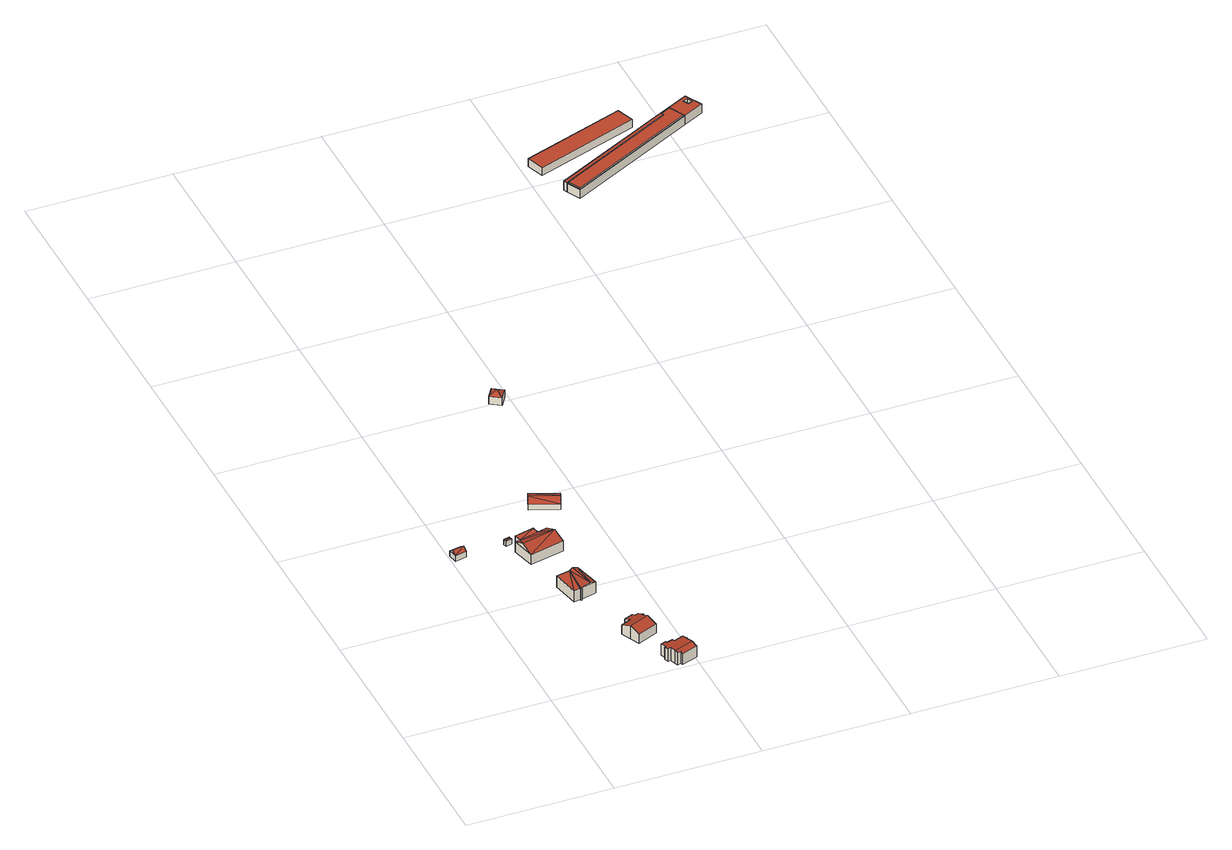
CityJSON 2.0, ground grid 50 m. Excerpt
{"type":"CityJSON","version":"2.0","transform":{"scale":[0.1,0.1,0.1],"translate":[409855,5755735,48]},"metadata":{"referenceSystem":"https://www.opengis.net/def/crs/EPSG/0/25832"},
"CityObjects":{
"building1":{"type":"Building","attributes":{"Gemeindeschluessel":"05515000","Geometrietyp2DReferenz":"3000","function":"31001_1310","roofType":"3100","measuredHeight":3.2},"geometry":[{"type":"Solid","lod":"2","boundaries":[[[[0,1,2,3]],[[4,5,1,0]],[[6,7,5,4]],[[3,2,7,6]],[[0,8,4]],[[6,9,3]],[[0,3,9]],[[9,8,0]],[[8,9,6]],[[6,4,8]],[[1,5,7,2]]]],"semantics":{"surfaces":[{"type":"WallSurface"},{"type":"RoofSurface"},{"type":"GroundSurface"}],"values":[[0,0,0,0,0,0,1,1,1,1,2]]}}]},
"building2":{"type":"Building","attributes":{"Gemeindeschluessel":"05515000","Geometrietyp2DReferenz":"3000","function":"31001_1310","roofType":"5000","measuredHeight":2.16},"geometry":[{"type":"Solid","lod":"2","boundaries":[[[[10,11,12,13]],[[14,15,11,10]],[[16,17,15,14]],[[13,12,17,16]],[[18,16,14,19]],[[14,10,19]],[[19,10,13,18]],[[13,16,18]],[[11,15,17,12]]]],"semantics":{"surfaces":[{"type":"WallSurface"},{"type":"RoofSurface"},{"type":"GroundSurface"}],"values":[[0,0,0,0,1,1,1,1,2]]}}]},
"building3":{"type":"Building","attributes":{"Gemeindeschluessel":"05515000","Geometrietyp2DReferenz":"3000","function":"31001_1310","roofType":"5000","measuredHeight":5.01},"address":[{"country":"Germany","locality":"Münster","thoroughfareNumber":"61","thoroughfareName":"Wersewinkel"}],"geometry":[{"type":"Solid","lod":"2","boundaries":[[[[20,21,22,23]],[[24,25,21,20]],[[26,27,25,24]],[[28,29,27,26]],[[30,31,29,28]],[[32,33,31,30]],[[34,35,33,32]],[[36,37,35,34]],[[23,22,37,36]],[[38,30,28]],[[28,39,38]],[[38,39,26]],[[32,38,26]],[[36,32,26]],[[23,36,26]],[[20,23,26]],[[26,24,20]],[[32,36,34]],[[30,38,32]],[[26,39,28]],[[21,25,27,29,31,33,35,37,22]]]],"semantics":{"surfaces":[{"type":"WallSurface"},{"type":"RoofSurface"},{"type":"GroundSurface"}],"values":[[0,0,0,0,0,0,0,0,0,1,1,1,1,1,1,1,1,1,0,0,2]]}}]},
"building4":{"type":"Building","attributes":{"Gemeindeschluessel":"05515000","Geometrietyp2DReferenz":"3000","function":"31001_1310","roofType":"3100","measuredHeight":4.89},"address":[{"country":"Germany","locality":"Münster","thoroughfareNumber":"62","thoroughfareName":"Wersewinkel"}],"geometry":[{"type":"Solid","lod":"2","boundaries":[[[[40,41,42,43]],[[44,45,41,40]],[[46,47,45,44]],[[48,49,47,46]],[[50,51,49,48]],[[52,53,51,50]],[[54,55,53,52]],[[56,57,55,54]],[[58,59,57,56]],[[60,61,59,58]],[[62,63,61,60]],[[43,42,63,62]],[[56,54,52,58]],[[50,48,46,44,40,43,62,60,58,52]],[[41,45,47,49,51,53,55,57,59,61,63,42]]]],"semantics":{"surfaces":[{"type":"WallSurface"},{"type":"RoofSurface"},{"type":"GroundSurface"}],"values":[[0,0,0,0,0,0,0,0,0,0,0,0,1,1,2]]}}]},
"building5":{"type":"Building","attributes":{"Gemeindeschluessel":"05515000","Geometrietyp2DReferenz":"3000","function":"31001_1310","roofType":"3100","measuredHeight":5.14},"address":[{"country":"Germany","locality":"Münster","thoroughfareNumber":"63","thoroughfareName":"Wersewinkel"}],"geometry":[{"type":"Solid","lod":"2","boundaries":[[[[64,65,66,67]],[[68,69,65,64]],[[70,71,69,68]],[[72,73,71,70]],[[74,75,73,72]],[[76,77,75,74]],[[78,79,77,76]],[[80,81,79,78]],[[82,83,81,80]],[[84,85,83,82]],[[86,87,85,84]],[[88,89,87,86]],[[90,91,89,88]],[[92,93,91,90]],[[94,95,93,92]],[[96,97,95,94]],[[98,99,97,96]],[[67,66,99,98]],[[92,90,88,86,84,82,80,78,76,74,72,70,68,94]],[[64,67,98,96,94,68]],[[65,69,71,73,75,77,79,81,83,85,87,89,91,93,95,97,99,66]]]],"semantics":{"surfaces":[{"type":"WallSurface"},{"type":"RoofSurface"},{"type":"GroundSurface"}],"values":[[0,0,0,0,0,0,0,0,0,0,0,0,0,0,0,0,0,0,1,1,2]]}}]},
"building6":{"type":"Building","attributes":{"Gemeindeschluessel":"05515000","Geometrietyp2DReferenz":"3000","function":"31001_1000","roofType":"5000","measuredHeight":5.65},"address":[{"country":"Germany","locality":"Münster","thoroughfareNumber":"60","thoroughfareName":"Wersewinkel"}],"geometry":[{"type":"Solid","lod":"2","boundaries":[[[[100,101,102,103]],[[104,105,101,100]],[[106,107,105,104]],[[108,109,107,106]],[[110,111,109,108]],[[112,113,111,110]],[[114,115,113,112]],[[103,102,115,114]],[[108,106,110]],[[116,114,112]],[[112,110,106]],[[116,112,106]],[[117,116,106]],[[106,104,117]],[[100,103,116]],[[116,117,100]],[[100,117,104]],[[114,116,103]],[[101,105,107,109,111,113,115,102]]]],"semantics":{"surfaces":[{"type":"WallSurface"},{"type":"RoofSurface"},{"type":"GroundSurface"}],"values":[[0,0,0,0,0,0,0,0,1,1,1,1,1,1,1,1,0,0,2]]}}]},
"building7":{"type":"Building","attributes":{"Gemeindeschluessel":"05515000","Geometrietyp2DReferenz":"3000","function":"31001_2460","roofType":"3100","measuredHeight":3.21},"geometry":[{"type":"Solid","lod":"2","boundaries":[[[[118,119,120,121]],[[122,123,119,118]],[[124,125,123,122]],[[121,120,125,124]],[[118,126,122]],[[124,127,121]],[[121,127,126]],[[126,118,121]],[[127,124,122]],[[122,126,127]],[[119,123,125,120]]]],"semantics":{"surfaces":[{"type":"WallSurface"},{"type":"RoofSurface"},{"type":"GroundSurface"}],"values":[[0,0,0,0,0,0,1,1,1,1,2]]}}]},
"building8":{"type":"Building","attributes":{"Gemeindeschluessel":"05515000","Geometrietyp2DReferenz":"3000","function":"31001_2512","roofType":"3500","measuredHeight":4.32},"address":[{"country":"Germany","locality":"Münster","thoroughfareNumber":"250","thoroughfareName":"Münsterstraße"}],"geometry":[{"type":"Solid","lod":"2","boundaries":[[[[128,129,130,131]],[[132,133,129,128]],[[134,135,133,132]],[[131,130,135,134]],[[131,136,128]],[[128,136,132]],[[132,136,134]],[[134,136,131]],[[129,133,135,130]]]],"semantics":{"surfaces":[{"type":"WallSurface"},{"type":"RoofSurface"},{"type":"GroundSurface"}],"values":[[0,0,0,0,1,1,1,1,2]]}}]},
"building9":{"type":"Building","attributes":{"Gemeindeschluessel":"05515000","Geometrietyp2DReferenz":"3000","function":"31001_3200","roofType":"1000","measuredHeight":2.91},"geometry":[{"type":"Solid","lod":"2","boundaries":[[[[137,138,139,140]],[[141,142,138,137]],[[143,144,142,141]],[[140,139,144,143]],[[141,137,140,143]],[[138,142,144,139]]]],"semantics":{"surfaces":[{"type":"WallSurface"},{"type":"RoofSurface"},{"type":"GroundSurface"}],"values":[[0,0,0,0,1,2]]}}]},
"building10":{"type":"Building","attributes":{"Gemeindeschluessel":"05515000","Geometrietyp2DReferenz":"3000","function":"31001_3200","roofType":"1000","measuredHeight":3.48},"address":[{"country":"Germany","locality":"Münster","thoroughfareNumber":"2","thoroughfareName":"Laerer Werseufer"}],"geometry":[{"type":"Solid","lod":"2","boundaries":[[[[145,146,147,148]],[[149,150,146,145]],[[151,152,150,149]],[[153,154,152,151]],[[155,156,154,153]],[[148,147,156,155]],[[153,151,149,145,148,155]],[[146,150,152,154,156,147]]]],"semantics":{"surfaces":[{"type":"WallSurface"},{"type":"RoofSurface"},{"type":"GroundSurface"}],"values":[[0,0,0,0,0,0,1,2]]}}]},
"building11":{"type":"Building","attributes":{"Gemeindeschluessel":"05515000","Geometrietyp2DReferenz":"3000","function":"51009_1610"},"children":["building11-1","building11-2","building11-3"]},
"building11-1":{"type":"BuildingPart","attributes":{"roofType":"1000","measuredHeight":3.41},"parents":["building11"],"geometry":[{"type":"Solid","lod":"2","boundaries":[[[[157,158,147,159,160]],[[161,156,158,157]],[[162,154,156,161]],[[163,164,165,166]],[[167,168,169,170]],[[171,172,168,167]],[[173,174,172,171]],[[170,169,174,173]],[[175,176,164,163]],[[177,178,179,176,175]],[[175,163,166,162,161,157,160,177],[173,171,167,170]],[[158,156,154,165,164,176,179,147],[168,172,174,169]],[[154,162,166,165]],[[178,177,160,159]],[[147,179,178,159]]]],"semantics":{"surfaces":[{"type":"WallSurface"},{"type":"RoofSurface"},{"type":"GroundSurface"},{"type":"ClosureSurface"}],"values":[[0,0,0,0,0,0,0,0,0,0,1,2,3,0,3]]}}]},
"building11-2":{"type":"BuildingPart","attributes":{"roofType":"1000","measuredHeight":3.29},"parents":["building11"],"geometry":[{"type":"Solid","lod":"2","boundaries":[[[[180,146,150,181]],[[159,147,146,180]],[[182,183,179,178]],[[184,185,183,182]],[[182,178,159,180,181,184]],[[146,147,179,183,185,150]],[[147,159,178,179]],[[185,184,181,150]]]],"semantics":{"surfaces":[{"type":"WallSurface"},{"type":"RoofSurface"},{"type":"GroundSurface"},{"type":"ClosureSurface"}],"values":[[0,0,0,0,1,2,3,3]]}}]},
"building11-3":{"type":"BuildingPart","attributes":{"roofType":"2100","measuredHeight":3.58},"parents":["building11"],"geometry":[{"type":"Solid","lod":"2","boundaries":[[[[186,187,185,184,188]],[[189,166,165,187,186]],[[190,152,154,162,153]],[[191,181,150,152,190]],[[190,153,189,186,188,191]],[[187,165,154,152,150,185]],[[162,166,189,153]],[[154,165,166,162]],[[181,191,188,184]],[[185,150,181,184]]]],"semantics":{"surfaces":[{"type":"WallSurface"},{"type":"RoofSurface"},{"type":"GroundSurface"},{"type":"ClosureSurface"}],"values":[[0,0,0,0,1,2,0,3,0,3]]}}]}
},
"vertices":[
[13,788,21],[13,788,1],[53,796,1],[53,796,21],[7,820,21],[7,820,1],[47,827,21],[47,827,1],[10,804,33],[50,811,33],
[186,793,24],[186,793,5],[206,798,5],[206,798,24],[183,807,24],[183,807,5],[204,812,24],[204,812,5],[198,803,26],[191,802,26],
[266,441,49],[266,441,6],[288,446,6],[288,446,49],[246,535,49],[246,535,6],[294,545,49],[294,545,6],[324,551,49],[324,551,6],[345,458,49],[345,458,6],[292,446,49],[292,446,6],[293,442,49],[293,442,6],[289,441,49],[289,441,6],[326,454,56],[306,547,56],
[395,285,27],[395,285,1],[363,271,1],[363,271,27],[400,273,32],[400,273,1],[411,277,32],[411,277,1],[420,255,41],[420,255,1],[416,253,41],[416,253,1],[425,232,50],[425,232,1],[439,198,36],[439,198,1],[369,168,36],[369,168,1],[354,202,50],[354,202,1],[339,236,36],[339,236,1],[373,251,36],[373,251,1],
[431,11,54],[431,11,7],[443,15,7],[443,15,53],[427,21,58],[427,21,7],[421,41,56],[421,41,7],[412,38,56],[412,38,7],[407,55,54],[407,55,7],[412,56,54],[412,56,7],[404,78,51],[404,78,7],[422,84,51],[422,84,7],[425,77,52],[425,77,7],[445,84,52],[445,84,7],[448,75,53],[448,75,7],[481,87,53],[481,87,7],[488,67,56],[488,67,7],[487,66,56],[487,66,7],[495,46,58],[495,46,7],[502,26,49],[502,26,7],[447,6,49],[447,6,7],
[220,675,43],[220,675,5],[339,703,5],[339,703,43],[200,756,43],[200,756,5],[219,761,43],[219,761,5],[213,786,43],[213,786,5],[280,802,43],[280,802,5],[286,777,43],[286,777,5],[319,786,43],[319,786,5],[329,745,62],[210,716,62],
[320,933,33],[320,933,13],[413,896,13],[413,896,33],[341,987,33],[341,987,13],[434,950,33],[434,950,13],[331,960,45],[424,923,45],
[439,1506,59],[439,1506,30],[415,1471,30],[415,1471,59],[474,1482,59],[474,1482,30],[450,1447,59],[450,1447,30],[445,1476,73],
[1042,2524,47],[1042,2524,17],[1399,2648,17],[1399,2648,47],[1021,2585,47],[1021,2585,17],[1377,2709,47],[1377,2709,17],
[1106,2373,53],[1106,2373,18],[1552,2600,18],[1552,2600,53],[1084,2416,53],[1084,2416,18],[1496,2625,53],[1496,2625,18],[1492,2635,53],[1492,2635,18],[1526,2653,53],[1526,2653,18],
[1531,2643,52],[1531,2643,18],[1552,2600,50],[1552,2600,52],[1526,2653,52],[1492,2635,52],[1595,2691,52],[1595,2691,18],[1490,2638,18],[1490,2638,52],[1580,2668,52],[1580,2668,18],[1595,2675,18],[1595,2675,52],[1589,2650,52],[1589,2650,18],[1605,2657,52],[1605,2657,18],[1626,2632,52],[1626,2632,18],[1555,2596,52],[1555,2596,50],[1555,2596,18],
[1106,2373,50],[1084,2416,50],[1104,2366,50],[1104,2366,18],[1080,2414,50],[1080,2414,18],
[1074,2426,53],[1074,2426,18],[1080,2414,52],[1490,2638,53],[1496,2625,52],[1084,2416,52]
]}
